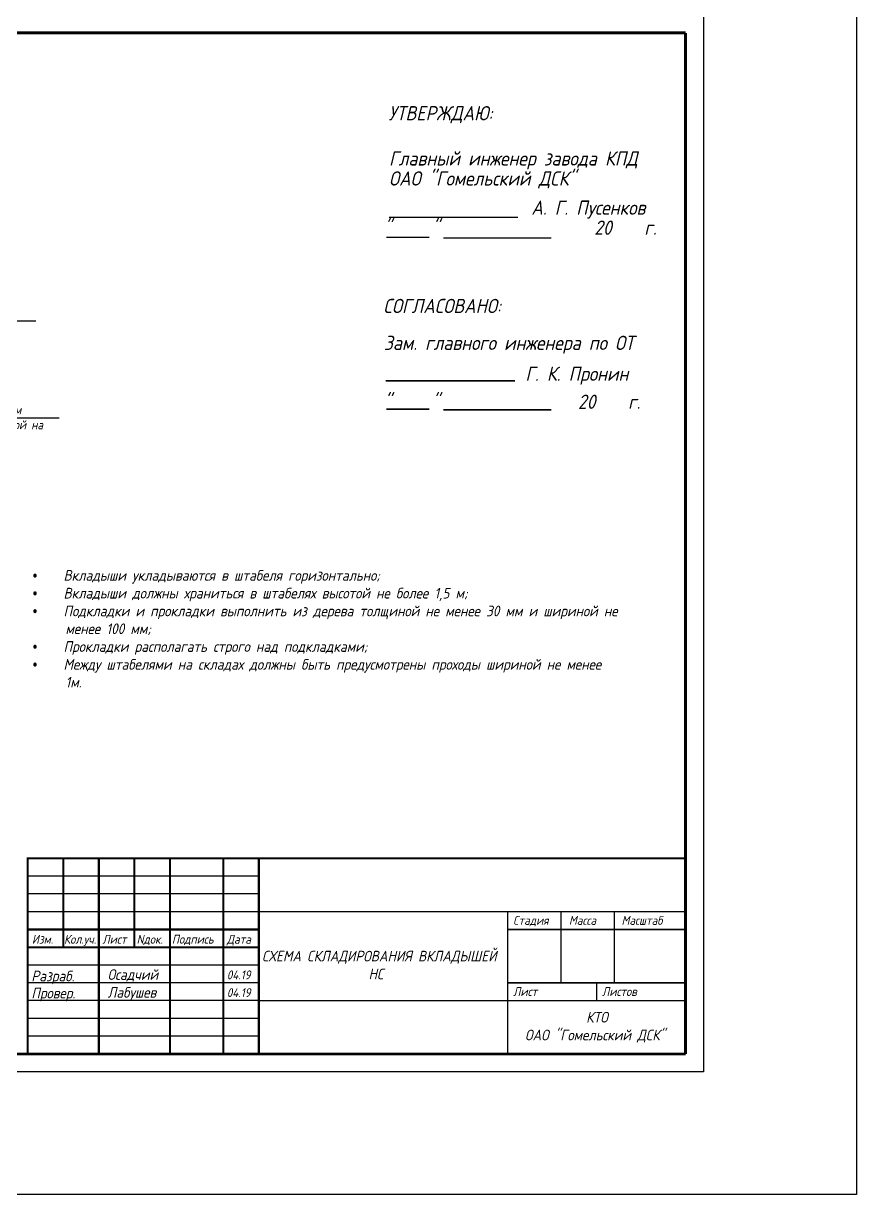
# Model space of a CAD drawing. Header units: millimetres. Extents: x -300689 to 10556, y -104928 to 107291.
# Drawn here: x -20249.8 to -20015.5, y 27597 to 27926.1 of the extents above; entities that cross this region are included whole.
import ezdxf

# ---------------------------------------------------------------- set-up
doc = ezdxf.new("R2010")
doc.units = ezdxf.units.MM
doc.layers.add('линии', color=7, linetype='Continuous')
doc.layers.add('толстая', color=7, linetype='Continuous', lineweight=60)
doc.styles.add('чертежный', font='isocpeui.ttf', dxfattribs={"width": 0.9})

# ---------------------------------------------------------------- blocks, each defined once
blk = doc.blocks.new('лист')
for p, q in [((0, 0), (0, 297)), ((0, 297), (420, 297)), ((420, 297), (420, 0)), ((420, 0), (0, 0))]:
    blk.add_line(p, q)
at = {"const_width": 0.8}
for points in [[(20, 292), (20, 5)], [(20, 292), (415, 292)], [(415, 5), (415, 292)], [(20, 5), (415, 5)]]:
    blk.add_lwpolyline(points, dxfattribs=at)

msp = doc.modelspace()

# ---------------------------------------------------------------- linework, layer by layer
at = {"color": 7}
for p, q in [((-20183.5565, 27686.4581), (-20248.5565, 27686.4581)), ((-20183.5565, 27681.4581), (-20248.5565, 27681.4581)), ((-20183.5565, 27676.4581), (-20248.5565, 27676.4581)), ((-20183.5565, 27661.4581), (-20248.5565, 27661.4581)), ((-20183.5565, 27656.4581), (-20248.5565, 27656.4581)), ((-20183.5565, 27651.4581), (-20248.5565, 27651.4581)), ((-20183.5565, 27646.4581), (-20248.5565, 27646.4581)), ((-20183.5565, 27641.4581), (-20248.5565, 27641.4581))]:
    msp.add_line(p, q, dxfattribs=at)
for points, const_width in [([(-20063.5565, 27691.4581), (-20248.5565, 27691.4581), (-20248.5565, 27636.4581)], 0.6), ([(-20238.5565, 27666.4581), (-20238.5565, 27691.4581)], 0.6), ([(-20228.5565, 27636.4581), (-20228.5565, 27691.4581)], 0.6), ([(-20218.5565, 27666.4581), (-20218.5565, 27691.4581)], 0.6), ([(-20208.5565, 27636.4581), (-20208.5565, 27691.4581)], 0.6), ([(-20193.5565, 27636.4581), (-20193.5565, 27691.4581)], 0.6), ([(-20183.5565, 27636.4581), (-20183.5565, 27691.4581)], 0.6), ([(-20063.5565, 27676.4581), (-20183.5565, 27676.4581)], 0.4), ([(-20113.5565, 27636.4581), (-20113.5565, 27676.4581)], 0.4), ([(-20098.5565, 27656.4581), (-20098.5565, 27676.4581)], 0.4), ([(-20083.5565, 27656.4581), (-20083.5565, 27676.4581)], 0.4), ([(-20183.5565, 27671.4581), (-20248.5565, 27671.4581)], 0.6), ([(-20063.5565, 27671.4581), (-20113.5565, 27671.4581)], 0.4), ([(-20183.5565, 27666.4581), (-20248.5565, 27666.4581)], 0.6), ([(-20063.5565, 27656.4581), (-20113.5565, 27656.4581)], 0.4), ([(-20088.5565, 27651.4581), (-20088.5565, 27656.4581)], 0.4), ([(-20063.5565, 27651.4581), (-20183.5565, 27651.4581)], 0.4)]:
    msp.add_lwpolyline(points, dxfattribs=dict(at, const_width=const_width))
at = {"layer": 'линии', "color": 1, "linetype": 'ByBlock', "ltscale": 0.25}
msp.add_lwpolyline([(-20929.0745, 28259.5996), (-20015.465, 28259.5996), (-20015.465, 27596.9592), (-20929.0745, 27596.9592)], close=True, dxfattribs=at)
at = {"layer": 'линии', "linetype": 'ByBlock', "ltscale": 0.25}
for points in [[(-20297.3469, 27835.1991), (-20286.9601, 27842.5066), (-20246.2458, 27842.5066)], [(-20297.0563, 27807.9417), (-20280.3897, 27815.2492), (-20239.6754, 27815.2492)]]:
    msp.add_lwpolyline(points, dxfattribs=at)
at = {"layer": 'толстая', "lineweight": 25, "const_width": 0.42}
for points in [[(-20110.6483, 27871.6023), (-20146.9813, 27871.6023)], [(-20147.7016, 27865.9858), (-20135.6574, 27865.9858)], [(-20131.6427, 27865.7856), (-20101.3319, 27865.7856)], [(-20111.5294, 27825.6655), (-20147.8623, 27825.6655)], [(-20147.7016, 27817.6937), (-20135.6574, 27817.6937)]]:
    msp.add_lwpolyline(points, dxfattribs=at)
at = {"layer": 'толстая', "lineweight": 60, "const_width": 0.42}
msp.add_lwpolyline([(-20131.6427, 27817.4936), (-20101.3319, 27817.4936)], dxfattribs=at)

# ---------------------------------------------------------------- block references
msp.add_blockref('лист', (-20478.5565, 27631.4581))

# ---------------------------------------------------------------- texts
at = {"lineweight": 25, "style": 'чертежный', "width": 0.9}
for s, p in [('Главный инженер завода КПД', (-20146.9432, 27886.1585)), ('ОАО "Гомельский ДСК"', (-20146.9432, 27880.5361)), ('А. Г. Пусенков', (-20106.9397, 27872.3366)), ('"     "                   20    г.', (-20148.3556, 27866.7141)), ('СОГЛАСОВАНО:', (-20148.5381, 27844.6991)), ('Зам. главного инженера по ОТ                          ', (-20148.3955, 27834.3307)), ('Г. К. Пронин                            ', (-20108.5999, 27825.6578)), ('"     "                 20    г.', (-20148.3445, 27817.7818))]:
    msp.add_text(s, height=4, dxfattribs=at).set_placement(p)
at = {"color": 7, "style": 'чертежный', "width": 0.9}
for s, p in [('Стадия    Масса     Масштаб', (-20112.0504, 27672.7683)), ('Изм.', (-20247.3783, 27667.4581)), ('Кол.уч.', (-20238.3418, 27667.4581)), ('Лист', (-20227.5565, 27667.4581)), ('Nдок.', (-20217.9271, 27667.4602)), ('Подпись', (-20208.001, 27667.4886)), ('Дата', (-20192.5565, 27667.4581)), ('04.19', (-20192.5565, 27657.4581)), ('Лист', (-20112.0504, 27652.7683)), ('Листов', (-20087.0504, 27652.7683)), ('04.19', (-20192.5565, 27652.4581))]:
    msp.add_text(s, height=2.5, dxfattribs=at).set_placement(p)
at = {"lineweight": 25, "attachment_point": 1, "style": 'чертежный'}
for s, insert, char_height, width in [('подкладки размером\\P100х30 (h) мм длиной на\\Pширину изделия', (-20279.9186, 27818.7052), 2.5, 164.073141), ('{\\fSymbol|b0|i1|c2|p18;·{\\W6.660937; }}Вкладыши укладываются в штабеля горизонтально;\\P{\\fSymbol|b0|i1|c2|p18;·{\\W6.660937; }}Вкладыши должны храниться в штабелях высотой не более 1,5 м;\\P{\\fSymbol|b0|i1|c2|p18;·{\\W6.660937; }}Подкладки и прокладки выполнить из дерева толщиной не менее 30 мм и шириной не \\P{\\W4.829268; }менее 100 мм;\\P{\\fSymbol|b0|i1|c2|p18;·{\\W6.660937; }}Прокладки располагать строго над подкладками; \\P{\\fSymbol|b0|i1|c2|p18;·{\\W6.660937; }}Между штабелями на складах должны быть предусмотрены проходы шириной не менее \\P{\\W4.829268; }1м.', (-20247.1654, 27772.4818), 3, 167.764167), ('{\\W0.570453; }  СХЕМА СКЛАДИРОВАНИЯ ВКЛАДЫШЕЙ \\P{\\W9.0273;  }НС', (-20187.1904, 27665.4719), 3, 71.569418), ('\\pt5;Разраб.', (-20247.5236, 27659.8988), 3, 5.777107), ('Осадчий', (-20226.0871, 27660.2909), 3, 5.777107), ('\\pt5;Провер.', (-20247.5236, 27655.0863), 3, 5.777107), ('Лабушев', (-20226.0871, 27655.2909), 3, 5.777107), ('\\pt5.0001;          КТО\\PОАО "Гомельский ДСК"', (-20108.7063, 27648.3045), 3, 41.705218)]:
    msp.add_mtext(s, dxfattribs=dict(at, insert=insert, char_height=char_height, width=width))
at = {"layer": 'толстая', "lineweight": 25, "style": 'чертежный', "width": 0.9}
msp.add_text('УТВЕРЖДАЮ:', height=4, dxfattribs=at).set_placement((-20147.0649, 27898.873))

doc.saveas('drawing.dxf')
